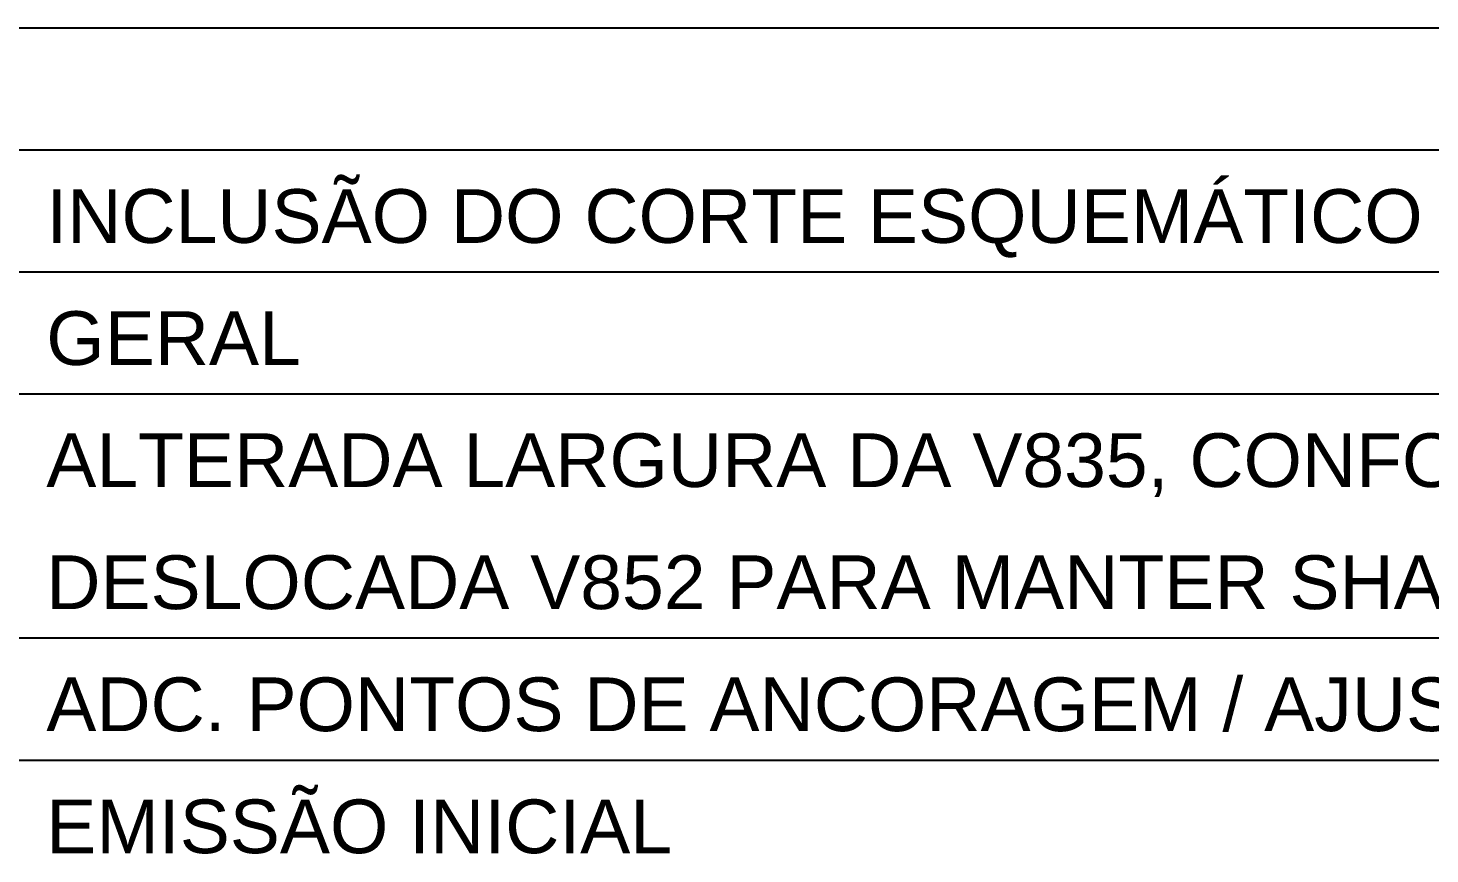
# Model space of a CAD drawing. Extents: x -5173 to 5397, y -2411 to 2089.
# Drawn here: x 4645.7 to 4932.7, y -1652.7 to -1483.6 of the extents above; entities that cross this region are included whole.
import ezdxf

# ---------------------------------------------------------------- set-up
doc = ezdxf.new("R2010")
doc.units = 0
doc.header["$LTSCALE"] = 50
doc.header["$MEASUREMENT"] = 0
doc.layers.add('CARIMBO', color=7, linetype='CONTINUOUS')
doc.layers.add('TERRENO', color=3, linetype='CONTINUOUS', lineweight=30)
doc.styles.add('AR-REF', font='arial.ttf')

msp = doc.modelspace()

# ---------------------------------------------------------------- linework, layer by layer
at = {"layer": 'CARIMBO', "color": 1}
for p, q in [((5345.076, -1483.58), (4496.576, -1483.58)), ((5345.076, -1508.58), (4496.576, -1508.58)), ((5345.076, -1533.58), (4496.576, -1533.58)), ((5345.076, -1558.58), (4496.576, -1558.58)), ((5345.076, -1608.58), (4496.576, -1608.58)), ((5345.076, -1633.58), (4496.576, -1633.58))]:
    msp.add_line(p, q, dxfattribs=at)

# ---------------------------------------------------------------- texts
at = {"layer": 'TERRENO', "linetype": 'ByBlock', "style": 'AR-REF'}
for s, p in [('INCLUSÃO DO CORTE ESQUEMÁTICO', (4649.448, -1527.591)), ('GERAL', (4649.448, -1552.591)), ('ALTERADA LARGURA DA V835, CONFORME ARQ.', (4649.448, -1577.591)), ('DESLOCADA V852 PARA MANTER SHAFT COM 1.59m (OSSO)', (4649.448, -1602.591)), ('ADC. PONTOS DE ANCORAGEM / AJUSTES L816/L817/L835/L836 / REV. ESCADAS', (4649.448, -1627.591)), ('EMISSÃO INICIAL', (4649.448, -1652.591))]:
    msp.add_text(s, height=11, dxfattribs=at).set_placement(p)

doc.saveas('drawing.dxf')
